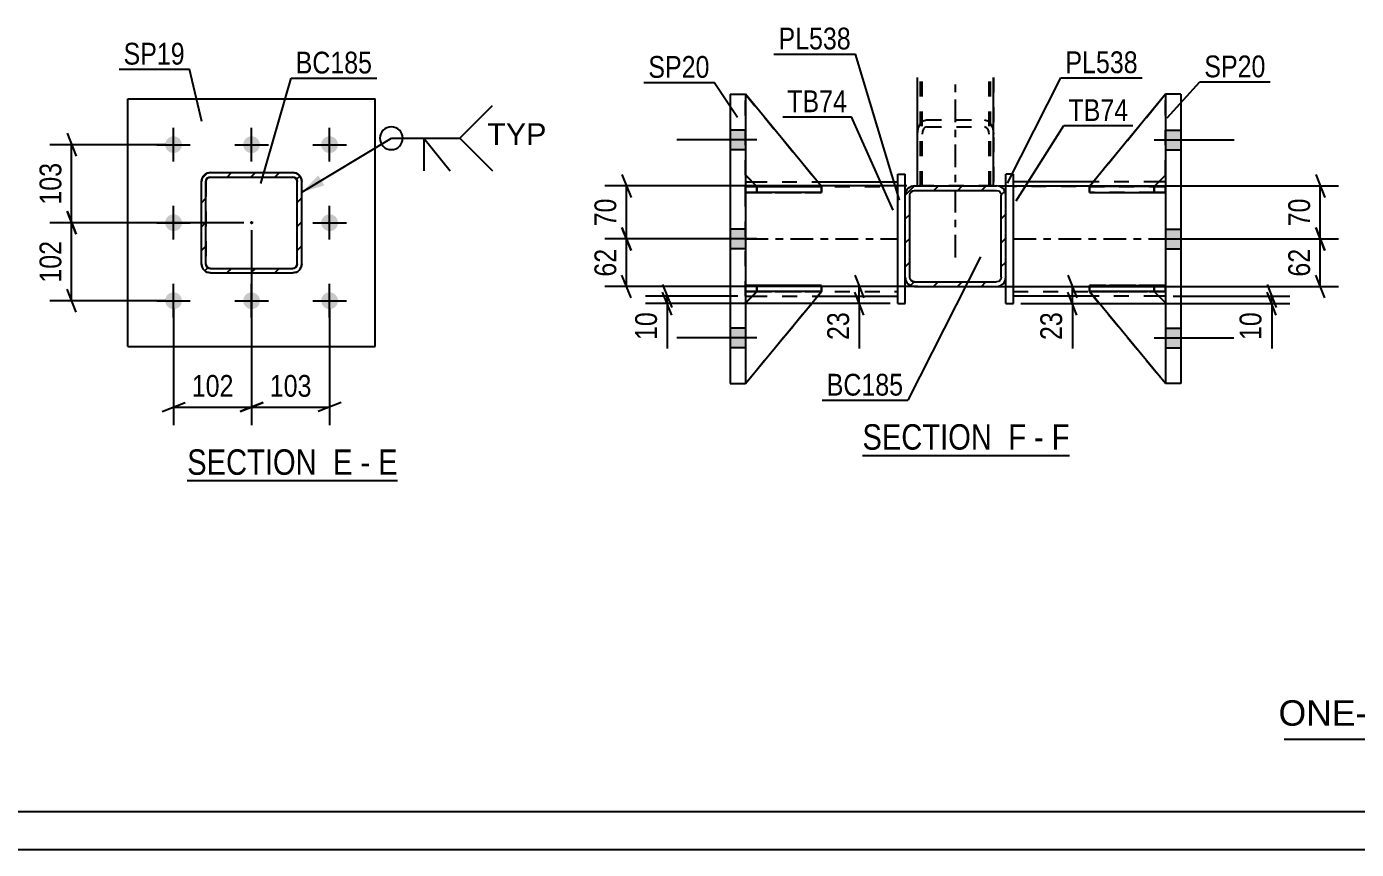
# Model space of a CAD drawing. Header units: millimetres. Extents: x -89 to 752, y -423 to 171.
# Drawn here: x 148.5 to 323.2, y -423.2 to -315.1 of the extents above; entities that cross this region are included whole.
import ezdxf

# ---------------------------------------------------------------- set-up
doc = ezdxf.new("R2010")
doc.units = ezdxf.units.MM
doc.linetypes.add('DXK_LINE_DOT2', pattern=[3.9198, 1.9599, -1.9599])
doc.linetypes.add('DXK_LINE_DOT3', pattern=[5.9187, 2.979, -0.9799, 0.9799, -0.9799])
doc.styles.add('Arial', font='ARIAL.TTF', dxfattribs={"height": 0.2})
doc.styles.add('Arial Narrow', font='ARIALN.TTF', dxfattribs={"height": 0.2})

# ---------------------------------------------------------------- blocks, each defined once
blk = doc.blocks.new('Unknown-814409316-18 - 1250')
at = {"color": 6, "linetype": 'Continuous'}
blk.add_line((258.3, -371.4), (285.51, -371.4), dxfattribs=at)
at = {"color": 0, "linetype": 'Continuous'}
for points in [[(276.41, -370.65), (276.41, -367.15), (258.3, -367.15), (258.3, -370.65)], [(279.8, -370.65), (279.8, -367.15), (277.46, -367.15), (277.46, -370.65)], [(282.12, -370.65), (282.12, -367.15), (280.85, -367.15), (280.85, -370.65)], [(285.51, -370.65), (285.51, -367.15), (283.17, -367.15), (283.17, -370.65)]]:
    blk.add_wipeout(points, dxfattribs=at)
at = {"color": 7, "linetype": 'Continuous', "style": 'Arial Narrow'}
for s, p in [('SECTION ', (258.3, -370.65)), ('F', (277.46, -370.65)), ('F', (283.17, -370.65)), ('-', (280.85, -370.65))]:
    blk.add_text(s, height=3.34, dxfattribs=at).set_placement(p)
blk = doc.blocks.new('Unknown-814409316-1133')
at = {"color": 5, "linetype": 'Continuous'}
for p, q in [((-84.27, -418.16), (746.73, -418.16)), ((-89.27, -423.16), (751.73, -423.16))]:
    blk.add_line(p, q, dxfattribs=at)
blk = doc.blocks.new('Unknown-814409316-18302')
at = {"color": 7, "linetype": 'Continuous'}
blk.add_line((313.73, -408.66), (383.73, -408.66), dxfattribs=at)
at = {"color": 7, "style": 'Arial'}
blk.add_text('ONE-TRUSS MARKED AS TR434', height=3.3428, dxfattribs=at).set_placement((312.97, -406.91))
blk = doc.blocks.new('Unknown-814409316-14 - 17739')
at = {"color": 6, "linetype": 'Continuous'}
blk.add_line((169.58, -374.7), (197.23, -374.7), dxfattribs=at)
at = {"color": 0, "linetype": 'Continuous'}
for points in [[(187.69, -373.95), (187.69, -370.45), (169.58, -370.45), (169.58, -373.95)], [(191.3, -373.95), (191.3, -370.45), (188.74, -370.45), (188.74, -373.95)], [(193.62, -373.95), (193.62, -370.45), (192.35, -370.45), (192.35, -373.95)], [(197.23, -373.95), (197.23, -370.45), (194.67, -370.45), (194.67, -373.95)]]:
    blk.add_wipeout(points, dxfattribs=at)
at = {"color": 7, "linetype": 'Continuous', "style": 'Arial Narrow'}
for s, p in [('SECTION ', (169.58, -373.95)), ('E', (188.74, -373.95)), ('E', (194.67, -373.95)), ('-', (192.35, -373.95))]:
    blk.add_text(s, height=3.34, dxfattribs=at).set_placement(p)
blk = doc.blocks.new('Part-814409316-1333 - 1250')
at = {"color": 7, "linetype": 'DXK_LINE_DOT2'}
for p, q in [((298.13, -323.97), (288.13, -336.08)), ((288.13, -336.08), (298.13, -323.97)), ((298.13, -334.58), (298.13, -323.97)), ((296.63, -336.08), (298.13, -334.58)), ((296.63, -336.08), (298.13, -334.58)), ((288.13, -336.08), (296.63, -336.08)), ((288.13, -336.08), (288.13, -336.08)), ((296.63, -336.08), (288.13, -336.08)), ((296.63, -336.08), (296.63, -336.08))]:
    blk.add_line(p, q, dxfattribs=at)
blk = doc.blocks.new('Part-814409316-1305 - 1250')
at = {"color": 2, "linetype": 'Continuous'}
for p, q in [((288.63, -335.47), (278.13, -335.47)), ((298.13, -335.47), (297.24, -335.47)), ((288.62, -350.47), (278.13, -350.47)), ((298.13, -350.47), (297.22, -350.47))]:
    blk.add_line(p, q, dxfattribs=at)
at = {"color": 7, "linetype": 'DXK_LINE_DOT2'}
for p, q in [((278.13, -350.47), (278.13, -335.47)), ((297.24, -335.47), (288.63, -335.47)), ((298.13, -335.47), (298.13, -350.47)), ((298.13, -336.07), (278.13, -336.07)), ((278.13, -349.87), (298.13, -349.87)), ((297.22, -350.47), (288.62, -350.47))]:
    blk.add_line(p, q, dxfattribs=at)
at = {"color": 7, "linetype": 'DXK_LINE_DOT3'}
blk.add_line((278.13, -342.97), (298.13, -342.97), dxfattribs=at)
blk = doc.blocks.new('Part-814409316-1258 - 1250')
at = {"color": 7, "linetype": 'DXK_LINE_DOT2'}
for p, q in [((265.53, -336.01), (265.53, -321.76)), ((265.93, -336.01), (265.93, -321.76)), ((275.13, -336.01), (275.13, -321.76)), ((275.53, -321.76), (275.53, -336.01)), ((275.53, -336.01), (265.53, -336.01))]:
    blk.add_line(p, q, dxfattribs=at)
at = {"color": 7, "linetype": 'DXK_LINE_DOT3'}
blk.add_line((270.53, -345.4), (270.53, -321.76), dxfattribs=at)
blk = doc.blocks.new('Part-814409316-1284 - 1250')
at = {"linetype": 'Continuous'}
h = blk.add_hatch(dxfattribs=at)
h.set_pattern_fill('', scale=0.7, style=0, pattern_type=0)
h.set_pattern_definition([(45, (265.1312, -336.0077), (-1.57154, 1.57154), [])])
h.paths.add_polyline_path([(275.93, -336.01), (265.13, -336.01), (264.67, -336.1), (264.28, -336.36), (264.02, -336.75), (263.93, -337.21), (263.93, -348.01), (264.02, -348.47), (264.28, -348.86), (264.67, -349.12), (265.13, -349.21), (275.93, -349.21), (276.39, -349.12), (276.78, -348.86), (277.04, -348.47), (277.13, -348.01), (277.13, -337.21), (277.04, -336.75), (276.78, -336.36), (276.39, -336.1)])
h.paths.add_polyline_path([(276.49, -336.98), (276.53, -337.21), (276.53, -348.01), (276.49, -348.24), (276.36, -348.43), (276.16, -348.56), (275.93, -348.61), (265.13, -348.61), (264.9, -348.56), (264.71, -348.43), (264.58, -348.24), (264.53, -348.01), (264.53, -337.21), (264.58, -336.98), (264.71, -336.78), (264.9, -336.65), (265.13, -336.61), (275.93, -336.61), (276.16, -336.65), (276.36, -336.78)])
at = {"color": 2, "linetype": 'Continuous'}
for p, q in [((264.02, -336.75), (263.93, -337.21)), ((263.93, -337.21), (263.93, -337.21)), ((263.93, -348.01), (263.93, -337.21)), ((264.53, -337.21), (264.58, -336.98)), ((264.53, -337.21), (264.53, -337.21)), ((264.53, -348.01), (264.53, -337.21)), ((264.58, -336.98), (264.71, -336.78)), ((265.13, -336.01), (264.67, -336.1)), ((264.71, -336.78), (264.9, -336.65)), ((264.9, -336.65), (265.13, -336.61)), ((265.13, -336.01), (265.13, -336.01)), ((265.13, -336.01), (275.93, -336.01)), ((265.13, -336.61), (265.13, -336.61)), ((265.13, -336.61), (275.93, -336.61)), ((275.93, -336.01), (275.93, -336.01)), ((276.39, -336.1), (275.93, -336.01)), ((275.93, -336.61), (275.93, -336.61)), ((275.93, -336.61), (276.16, -336.65)), ((276.16, -336.65), (276.36, -336.78)), ((276.36, -336.78), (276.49, -336.98)), ((276.49, -336.98), (276.53, -337.21)), ((276.53, -337.21), (276.53, -337.21)), ((276.53, -348.01), (276.53, -337.21)), ((277.13, -337.21), (277.04, -336.75)), ((277.13, -337.21), (277.13, -337.21)), ((277.13, -348.01), (277.13, -337.21)), ((263.93, -348.01), (263.93, -348.01)), ((263.93, -348.01), (264.02, -348.47)), ((264.53, -348.01), (264.53, -348.01)), ((264.58, -348.24), (264.53, -348.01)), ((264.71, -348.43), (264.58, -348.24)), ((264.67, -349.12), (265.13, -349.21)), ((264.9, -348.56), (264.71, -348.43)), ((265.13, -348.61), (264.9, -348.56)), ((265.13, -348.61), (265.13, -348.61)), ((265.13, -348.61), (275.93, -348.61)), ((265.13, -349.21), (265.13, -349.21)), ((265.13, -349.21), (275.93, -349.21)), ((276.16, -348.56), (275.93, -348.61)), ((275.93, -348.61), (275.93, -348.61)), ((275.93, -349.21), (276.39, -349.12)), ((275.93, -349.21), (275.93, -349.21)), ((276.36, -348.43), (276.16, -348.56)), ((276.49, -348.24), (276.36, -348.43)), ((276.53, -348.01), (276.49, -348.24)), ((276.53, -348.01), (276.53, -348.01)), ((277.04, -348.47), (277.13, -348.01)), ((277.13, -348.01), (277.13, -348.01))]:
    blk.add_line(p, q, dxfattribs=at)
at = {"color": 7, "linetype": 'DXK_LINE_DOT3'}
blk.add_line((270.53, -342.61), (270.53, -342.61), dxfattribs=at)
at = {"color": 2, "linetype": 'Continuous'}
for centre, start, end in [((265.13, -337.21), 112.5, 157.5), ((275.93, -337.21), 22.5, 67.5), ((265.13, -348.01), 202.5, 247.5), ((275.93, -348.01), 292.5, 337.5)]:
    blk.add_arc(centre, 1.2, start, end, dxfattribs=at)
blk = doc.blocks.new('Part-814409316-1259 - 1250')
at = {"color": 2, "linetype": 'Continuous'}
for p, q in [((265.53, -336.01), (265.53, -321.76)), ((275.53, -336.01), (275.53, -321.76))]:
    blk.add_line(p, q, dxfattribs=at)
at = {"color": 7, "linetype": 'DXK_LINE_DOT2'}
for p, q in [((266.13, -336.01), (266.13, -321.76)), ((274.93, -336.01), (274.93, -321.76)), ((265.62, -328.48), (265.88, -327.88)), ((265.88, -327.88), (266.27, -327.47)), ((266.27, -327.47), (266.73, -327.33)), ((266.5, -328.33), (266.31, -328.53)), ((266.73, -328.26), (266.5, -328.33)), ((266.73, -327.33), (274.33, -327.33)), ((266.73, -328.26), (274.33, -328.26)), ((274.33, -327.33), (274.79, -327.47)), ((274.56, -328.33), (274.33, -328.26)), ((274.76, -328.53), (274.56, -328.33)), ((274.79, -327.47), (275.18, -327.88)), ((275.18, -327.88), (275.44, -328.48)), ((265.53, -329.19), (265.62, -328.48)), ((266.18, -328.84), (266.13, -329.19)), ((266.31, -328.53), (266.18, -328.84)), ((274.89, -328.84), (274.76, -328.53)), ((274.93, -329.19), (274.89, -328.84)), ((275.44, -328.48), (275.53, -329.19)), ((275.53, -336.01), (265.53, -336.01))]:
    blk.add_line(p, q, dxfattribs=at)
blk = doc.blocks.new('Part-814409316-1320 - 1250')
at = {"color": 2, "linetype": 'Continuous'}
for p, q in [((278.13, -334.47), (277.13, -334.47)), ((277.13, -337.21), (277.13, -334.47)), ((278.13, -351.47), (278.13, -334.47)), ((277.13, -351.47), (277.13, -348.01)), ((277.13, -351.47), (278.13, -351.47))]:
    blk.add_line(p, q, dxfattribs=at)
at = {"color": 7, "linetype": 'DXK_LINE_DOT2'}
blk.add_line((277.13, -348.01), (277.13, -337.21), dxfattribs=at)
blk = doc.blocks.new('Part-814409316-1325 - 1250')
at = {"color": 2, "linetype": 'Continuous'}
for p, q in [((262.93, -351.47), (262.93, -334.47)), ((262.93, -334.47), (263.93, -334.47)), ((263.93, -337.21), (263.93, -334.47)), ((263.93, -351.47), (263.93, -348.01)), ((262.93, -351.47), (263.93, -351.47))]:
    blk.add_line(p, q, dxfattribs=at)
at = {"color": 7, "linetype": 'DXK_LINE_DOT2'}
blk.add_line((263.93, -348.01), (263.93, -337.21), dxfattribs=at)
blk = doc.blocks.new('Part-814409316-1330 - 1250')
at = {"color": 2, "linetype": 'Continuous'}
for p, q in [((242.93, -335.47), (243.82, -335.47)), ((252.43, -335.47), (262.93, -335.47)), ((242.93, -350.47), (243.84, -350.47)), ((252.44, -350.47), (262.93, -350.47))]:
    blk.add_line(p, q, dxfattribs=at)
at = {"color": 7, "linetype": 'DXK_LINE_DOT2'}
for p, q in [((242.93, -350.47), (242.93, -335.47)), ((243.82, -335.47), (252.43, -335.47)), ((262.93, -350.47), (262.93, -335.47)), ((242.93, -336.07), (262.93, -336.07)), ((242.93, -349.87), (262.93, -349.87)), ((243.84, -350.47), (252.44, -350.47))]:
    blk.add_line(p, q, dxfattribs=at)
at = {"color": 7, "linetype": 'DXK_LINE_DOT3'}
blk.add_line((242.93, -342.97), (262.93, -342.97), dxfattribs=at)
blk = doc.blocks.new('Part-814409316-1331 - 1250')
at = {"color": 7, "linetype": 'DXK_LINE_DOT2'}
for p, q in [((288.13, -349.88), (296.63, -349.88)), ((298.13, -361.97), (288.13, -349.88)), ((288.13, -349.88), (288.13, -349.88)), ((296.63, -349.88), (288.13, -349.88)), ((288.13, -349.88), (298.13, -361.97)), ((296.63, -349.88), (298.13, -351.38)), ((296.63, -349.88), (296.63, -349.88)), ((298.13, -351.38), (296.63, -349.88)), ((298.13, -351.38), (298.13, -361.97))]:
    blk.add_line(p, q, dxfattribs=at)
blk = doc.blocks.new('Part-814409316-1332 - 1250')
at = {"color": 2, "linetype": 'Continuous'}
for p, q in [((288.13, -349.88), (288.13, -349.88)), ((296.63, -349.88), (288.13, -349.88)), ((298.13, -361.97), (288.13, -349.88)), ((296.63, -349.88), (296.63, -349.88)), ((296.63, -349.88), (298.13, -351.38))]:
    blk.add_line(p, q, dxfattribs=at)
at = {"color": 7, "linetype": 'DXK_LINE_DOT2'}
for p, q in [((288.13, -349.88), (296.63, -349.88)), ((298.13, -361.97), (288.13, -349.88)), ((296.63, -349.88), (298.13, -351.38)), ((298.13, -351.38), (298.13, -361.97))]:
    blk.add_line(p, q, dxfattribs=at)
blk = doc.blocks.new('Part-814409316-1334 - 1250')
at = {"color": 2, "linetype": 'Continuous'}
for p, q in [((298.13, -323.97), (288.13, -336.08)), ((298.13, -323.97), (298.13, -323.97)), ((298.13, -323.97), (298.13, -323.97)), ((296.64, -336.07), (298.13, -334.58)), ((289.38, -336.08), (288.13, -336.08)), ((288.13, -336.08), (288.13, -336.08))]:
    blk.add_line(p, q, dxfattribs=at)
at = {"color": 7, "linetype": 'DXK_LINE_DOT2'}
for p, q in [((298.13, -323.97), (288.13, -336.08)), ((298.13, -334.58), (298.13, -323.97)), ((296.63, -336.08), (298.13, -334.58)), ((296.63, -336.08), (288.13, -336.08)), ((296.63, -336.08), (289.38, -336.08)), ((296.63, -336.08), (296.64, -336.07)), ((296.63, -336.08), (296.63, -336.08))]:
    blk.add_line(p, q, dxfattribs=at)
blk = doc.blocks.new('Part-814409316-1335 - 1250')
at = {"color": 7, "linetype": 'DXK_LINE_DOT2'}
for p, q in [((288.13, -349.87), (288.13, -349.07)), ((288.13, -349.07), (296.63, -349.07)), ((298.13, -349.07), (288.13, -349.07)), ((296.63, -349.87), (296.63, -349.07)), ((296.63, -349.07), (298.13, -349.07)), ((298.13, -349.87), (298.13, -349.07)), ((298.13, -349.87), (298.13, -349.07)), ((298.13, -349.07), (298.13, -349.07)), ((296.63, -349.87), (288.13, -349.87)), ((288.13, -349.87), (298.13, -349.87)), ((298.13, -349.87), (296.63, -349.87)), ((298.13, -349.87), (298.13, -349.87))]:
    blk.add_line(p, q, dxfattribs=at)
blk = doc.blocks.new('Part-814409316-1336 - 1250')
at = {"color": 7, "linetype": 'DXK_LINE_DOT2'}
for p, q in [((288.13, -336.87), (288.13, -336.07)), ((288.13, -336.07), (296.63, -336.07)), ((298.13, -336.07), (288.13, -336.07)), ((296.63, -336.87), (288.13, -336.87)), ((288.13, -336.87), (298.13, -336.87)), ((296.63, -336.87), (296.63, -336.07)), ((296.63, -336.07), (298.13, -336.07)), ((298.13, -336.87), (296.63, -336.87)), ((298.13, -336.87), (298.13, -336.07)), ((298.13, -336.87), (298.13, -336.07)), ((298.13, -336.07), (298.13, -336.07)), ((298.13, -336.87), (298.13, -336.87))]:
    blk.add_line(p, q, dxfattribs=at)
blk = doc.blocks.new('Part-814409316-1337 - 1250')
at = {"color": 2, "linetype": 'Continuous'}
for p, q in [((288.13, -349.07), (298.13, -349.07)), ((288.13, -349.07), (288.13, -349.87)), ((298.13, -349.07), (298.13, -349.07)), ((298.13, -349.87), (298.13, -349.07)), ((298.13, -349.87), (288.13, -349.87))]:
    blk.add_line(p, q, dxfattribs=at)
at = {"color": 7, "linetype": 'DXK_LINE_DOT2'}
for p, q in [((296.63, -349.07), (288.13, -349.07)), ((298.13, -349.07), (296.63, -349.07)), ((296.63, -349.07), (296.63, -349.87)), ((298.13, -349.07), (298.13, -349.07)), ((288.13, -349.87), (296.63, -349.87)), ((296.63, -349.87), (298.13, -349.87))]:
    blk.add_line(p, q, dxfattribs=at)
blk = doc.blocks.new('Part-814409316-1338 - 1250')
at = {"color": 2, "linetype": 'Continuous'}
for p, q in [((288.14, -336.07), (288.13, -336.07)), ((288.13, -336.07), (288.13, -336.87)), ((288.13, -336.87), (298.13, -336.87)), ((298.13, -336.07), (289.38, -336.07)), ((298.13, -336.07), (298.13, -336.07)), ((298.13, -336.07), (298.13, -336.87))]:
    blk.add_line(p, q, dxfattribs=at)
at = {"color": 7, "linetype": 'DXK_LINE_DOT2'}
for p, q in [((288.13, -336.87), (296.63, -336.87)), ((289.38, -336.07), (288.14, -336.07)), ((296.63, -336.07), (288.14, -336.07)), ((296.63, -336.07), (298.13, -336.07)), ((296.63, -336.07), (296.63, -336.87)), ((296.63, -336.87), (298.13, -336.87)), ((298.13, -336.07), (298.13, -336.07))]:
    blk.add_line(p, q, dxfattribs=at)
blk = doc.blocks.new('Part-814409316-1339 - 1250')
at = {"color": 7, "linetype": 'DXK_LINE_DOT2'}
for p, q in [((244.43, -349.88), (242.93, -351.38)), ((242.93, -361.97), (252.93, -349.88)), ((242.93, -351.38), (244.43, -349.88)), ((252.93, -349.88), (242.93, -361.97)), ((252.93, -349.88), (244.43, -349.88)), ((244.43, -349.88), (244.43, -349.88)), ((244.43, -349.88), (252.93, -349.88)), ((252.93, -349.88), (252.93, -349.88)), ((242.93, -351.38), (242.93, -361.97))]:
    blk.add_line(p, q, dxfattribs=at)
blk = doc.blocks.new('Part-814409316-1340 - 1250')
at = {"color": 2, "linetype": 'Continuous'}
for p, q in [((244.43, -349.88), (242.93, -351.38)), ((242.93, -361.97), (252.93, -349.88)), ((252.93, -349.88), (244.43, -349.88)), ((244.43, -349.88), (244.43, -349.88)), ((252.93, -349.88), (252.93, -349.88))]:
    blk.add_line(p, q, dxfattribs=at)
at = {"color": 7, "linetype": 'DXK_LINE_DOT2'}
for p, q in [((242.93, -351.38), (244.43, -349.88)), ((242.93, -361.97), (252.93, -349.88)), ((244.43, -349.88), (252.93, -349.88)), ((242.93, -351.38), (242.93, -361.97))]:
    blk.add_line(p, q, dxfattribs=at)
blk = doc.blocks.new('Part-814409316-1341 - 1250')
at = {"color": 7, "linetype": 'DXK_LINE_DOT2'}
for p, q in [((242.93, -334.58), (242.93, -323.97)), ((242.93, -323.97), (252.93, -336.08)), ((242.93, -323.97), (252.93, -336.08)), ((244.43, -336.08), (242.93, -334.58)), ((244.43, -336.08), (242.93, -334.58)), ((252.93, -336.08), (244.43, -336.08)), ((244.43, -336.08), (244.43, -336.08)), ((244.43, -336.08), (252.93, -336.08)), ((252.93, -336.08), (252.93, -336.08))]:
    blk.add_line(p, q, dxfattribs=at)
blk = doc.blocks.new('Part-814409316-1342 - 1250')
at = {"color": 2, "linetype": 'Continuous'}
for p, q in [((242.93, -323.97), (242.93, -323.97)), ((242.93, -323.97), (242.93, -323.97)), ((252.93, -336.08), (242.93, -323.97)), ((244.42, -336.07), (242.93, -334.58)), ((251.68, -336.08), (252.93, -336.08)), ((252.93, -336.08), (252.93, -336.08))]:
    blk.add_line(p, q, dxfattribs=at)
at = {"color": 7, "linetype": 'DXK_LINE_DOT2'}
for p, q in [((242.93, -334.58), (242.93, -323.97)), ((242.93, -323.97), (252.93, -336.08)), ((244.43, -336.08), (242.93, -334.58)), ((244.43, -336.08), (244.42, -336.07)), ((252.93, -336.08), (244.43, -336.08)), ((244.43, -336.08), (244.43, -336.08)), ((244.43, -336.08), (251.68, -336.08))]:
    blk.add_line(p, q, dxfattribs=at)
blk = doc.blocks.new('Part-814409316-1343 - 1250')
at = {"color": 7, "linetype": 'DXK_LINE_DOT2'}
for p, q in [((242.93, -349.07), (244.43, -349.07)), ((252.93, -349.07), (242.93, -349.07)), ((242.93, -349.07), (242.93, -349.07)), ((242.93, -349.07), (242.93, -349.87)), ((242.93, -349.07), (242.93, -349.87)), ((244.43, -349.07), (252.93, -349.07)), ((244.43, -349.07), (244.43, -349.87)), ((252.93, -349.07), (252.93, -349.87)), ((244.43, -349.87), (242.93, -349.87)), ((242.93, -349.87), (252.93, -349.87)), ((242.93, -349.87), (242.93, -349.87)), ((252.93, -349.87), (244.43, -349.87))]:
    blk.add_line(p, q, dxfattribs=at)
blk = doc.blocks.new('Part-814409316-1344 - 1250')
at = {"color": 7, "linetype": 'DXK_LINE_DOT2'}
for p, q in [((242.93, -336.07), (244.43, -336.07)), ((252.93, -336.07), (242.93, -336.07)), ((242.93, -336.07), (242.93, -336.07)), ((242.93, -336.07), (242.93, -336.87)), ((242.93, -336.07), (242.93, -336.87)), ((244.43, -336.87), (242.93, -336.87)), ((242.93, -336.87), (252.93, -336.87)), ((242.93, -336.87), (242.93, -336.87)), ((244.43, -336.07), (252.93, -336.07)), ((244.43, -336.07), (244.43, -336.87)), ((252.93, -336.87), (244.43, -336.87)), ((252.93, -336.07), (252.93, -336.87))]:
    blk.add_line(p, q, dxfattribs=at)
blk = doc.blocks.new('Part-814409316-1345 - 1250')
at = {"color": 2, "linetype": 'Continuous'}
for p, q in [((242.93, -349.87), (242.93, -349.07)), ((252.93, -349.07), (242.93, -349.07)), ((252.93, -349.87), (252.93, -349.07)), ((252.93, -349.87), (242.93, -349.87)), ((242.93, -349.87), (242.93, -349.87))]:
    blk.add_line(p, q, dxfattribs=at)
at = {"color": 7, "linetype": 'DXK_LINE_DOT2'}
for p, q in [((244.43, -349.07), (242.93, -349.07)), ((244.43, -349.87), (244.43, -349.07)), ((252.93, -349.07), (244.43, -349.07)), ((242.93, -349.87), (244.43, -349.87)), ((244.43, -349.87), (252.93, -349.87))]:
    blk.add_line(p, q, dxfattribs=at)
blk = doc.blocks.new('Part-814409316-1346 - 1250')
at = {"color": 2, "linetype": 'Continuous'}
for p, q in [((242.93, -336.87), (242.93, -336.07)), ((242.93, -336.07), (251.68, -336.07)), ((252.93, -336.87), (242.93, -336.87)), ((242.93, -336.87), (242.93, -336.87)), ((252.93, -336.07), (252.92, -336.07)), ((252.93, -336.87), (252.93, -336.07))]:
    blk.add_line(p, q, dxfattribs=at)
at = {"color": 7, "linetype": 'DXK_LINE_DOT2'}
for p, q in [((244.43, -336.07), (242.93, -336.07)), ((242.93, -336.87), (244.43, -336.87)), ((244.43, -336.87), (244.43, -336.07)), ((244.43, -336.07), (252.92, -336.07)), ((244.43, -336.87), (252.93, -336.87))]:
    blk.add_line(p, q, dxfattribs=at)
blk = doc.blocks.new('Part-814409316-1361 - 1250')
at = {"color": 2, "linetype": 'Continuous'}
for p, q in [((300.13, -323.97), (298.13, -323.97)), ((298.13, -323.97), (298.13, -361.97)), ((300.13, -323.97), (300.13, -361.97)), ((300.13, -361.97), (298.13, -361.97))]:
    blk.add_line(p, q, dxfattribs=at)
blk = doc.blocks.new('Part-814409316-1366 - 1250')
at = {"color": 2, "linetype": 'Continuous'}
for p, q in [((240.93, -323.97), (242.93, -323.97)), ((240.93, -323.97), (240.93, -361.97)), ((242.93, -323.97), (242.93, -361.97)), ((240.93, -361.97), (242.93, -361.97))]:
    blk.add_line(p, q, dxfattribs=at)
blk = doc.blocks.new('Bolt-814409316-1441 - 1250')
at = {"linetype": 'Continuous'}
for points in [[(300.13, -331.27), (300.13, -328.67), (298.13, -328.67), (298.13, -331.27)], [(300.13, -331.27), (300.13, -328.67), (298.13, -328.67), (298.13, -331.27)], [(300.13, -331.27), (300.13, -328.67), (298.13, -328.67), (298.13, -331.27)], [(300.13, -344.27), (300.13, -341.67), (298.13, -341.67), (298.13, -344.27)], [(300.13, -344.27), (300.13, -341.67), (298.13, -341.67), (298.13, -344.27)], [(300.13, -357.27), (300.13, -354.67), (298.13, -354.67), (298.13, -357.27)], [(300.13, -357.27), (300.13, -354.67), (298.13, -354.67), (298.13, -357.27)], [(300.13, -357.27), (300.13, -354.67), (298.13, -354.67), (298.13, -357.27)]]:
    blk.add_hatch(color=1, dxfattribs=at).paths.add_polyline_path(points)
at = {"color": 1, "linetype": 'Continuous'}
for p, q in [((296.63, -329.97), (307.13, -329.97)), ((296.63, -329.97), (307.13, -329.97)), ((296.63, -329.97), (307.13, -329.97)), ((298.13, -328.67), (300.13, -328.67)), ((298.13, -328.67), (300.13, -328.67)), ((298.13, -328.67), (300.13, -328.67)), ((298.13, -331.27), (300.13, -331.27)), ((298.13, -331.27), (300.13, -331.27)), ((298.13, -331.27), (300.13, -331.27)), ((298.13, -341.67), (300.13, -341.67)), ((298.13, -341.67), (300.13, -341.67)), ((296.63, -342.97), (307.13, -342.97)), ((296.63, -342.97), (307.13, -342.97)), ((298.13, -344.27), (300.13, -344.27)), ((298.13, -344.27), (300.13, -344.27)), ((298.13, -354.67), (300.13, -354.67)), ((298.13, -354.67), (300.13, -354.67)), ((298.13, -354.67), (300.13, -354.67)), ((296.63, -355.97), (307.13, -355.97)), ((296.63, -355.97), (307.13, -355.97)), ((296.63, -355.97), (307.13, -355.97)), ((298.13, -357.27), (300.13, -357.27)), ((298.13, -357.27), (300.13, -357.27)), ((298.13, -357.27), (300.13, -357.27))]:
    blk.add_line(p, q, dxfattribs=at)
blk = doc.blocks.new('Bolt-814409316-1442 - 1250')
at = {"linetype": 'Continuous'}
for points in [[(242.93, -331.27), (242.93, -328.67), (240.93, -328.67), (240.93, -331.27)], [(242.93, -331.27), (242.93, -328.67), (240.93, -328.67), (240.93, -331.27)], [(242.93, -331.27), (242.93, -328.67), (240.93, -328.67), (240.93, -331.27)], [(242.93, -344.27), (242.93, -341.67), (240.93, -341.67), (240.93, -344.27)], [(242.93, -344.27), (242.93, -341.67), (240.93, -341.67), (240.93, -344.27)], [(242.93, -357.27), (242.93, -354.67), (240.93, -354.67), (240.93, -357.27)], [(242.93, -357.27), (242.93, -354.67), (240.93, -354.67), (240.93, -357.27)], [(242.93, -357.27), (242.93, -354.67), (240.93, -354.67), (240.93, -357.27)]]:
    blk.add_hatch(color=1, dxfattribs=at).paths.add_polyline_path(points)
at = {"color": 1, "linetype": 'Continuous'}
for p, q in [((244.43, -329.97), (233.93, -329.97)), ((244.43, -329.97), (233.93, -329.97)), ((244.43, -329.97), (233.93, -329.97)), ((242.93, -328.67), (240.93, -328.67)), ((242.93, -328.67), (240.93, -328.67)), ((242.93, -328.67), (240.93, -328.67)), ((242.93, -331.27), (240.93, -331.27)), ((242.93, -331.27), (240.93, -331.27)), ((242.93, -331.27), (240.93, -331.27)), ((242.93, -341.67), (240.93, -341.67)), ((242.93, -341.67), (240.93, -341.67)), ((244.43, -342.97), (233.93, -342.97)), ((244.43, -342.97), (233.93, -342.97)), ((242.93, -344.27), (240.93, -344.27)), ((242.93, -344.27), (240.93, -344.27)), ((242.93, -354.67), (240.93, -354.67)), ((242.93, -354.67), (240.93, -354.67)), ((242.93, -354.67), (240.93, -354.67)), ((244.43, -355.97), (233.93, -355.97)), ((244.43, -355.97), (233.93, -355.97)), ((244.43, -355.97), (233.93, -355.97)), ((242.93, -357.27), (240.93, -357.27)), ((242.93, -357.27), (240.93, -357.27)), ((242.93, -357.27), (240.93, -357.27))]:
    blk.add_line(p, q, dxfattribs=at)
blk = doc.blocks.new('Part-814409316-17753 - 17739')
at = {"linetype": 'Continuous'}
h = blk.add_hatch(dxfattribs=at)
h.set_pattern_fill('', scale=0.7, style=0, pattern_type=0)
h.set_pattern_definition([(45, (172.1843, -334.33), (-1.57154, 1.57154), [])])
h.paths.add_polyline_path([(172.64, -334.24), (172.18, -334.33), (171.8, -334.59), (171.53, -334.98), (171.44, -335.44), (171.44, -346.24), (171.53, -346.7), (171.8, -347.09), (172.18, -347.35), (172.64, -347.44), (183.44, -347.44), (183.9, -347.35), (184.29, -347.09), (184.55, -346.7), (184.64, -346.24), (184.64, -335.44), (184.55, -334.98), (184.29, -334.59), (183.9, -334.33), (183.44, -334.24)])
h.paths.add_polyline_path([(183.44, -334.84), (183.67, -334.88), (183.87, -335.01), (184, -335.21), (184.04, -335.44), (184.04, -346.24), (184, -346.47), (183.87, -346.66), (183.67, -346.79), (183.44, -346.84), (172.64, -346.84), (172.41, -346.79), (172.22, -346.66), (172.09, -346.47), (172.04, -346.24), (172.04, -335.44), (172.09, -335.21), (172.22, -335.01), (172.41, -334.88), (172.64, -334.84)])
blk.add_hatch(color=30, dxfattribs=at).paths.add_polyline_path([(178.04, -340.94, -1), (178.04, -340.74, -1)])
at = {"color": 7, "linetype": 'DXK_LINE_DOT2'}
for p, q in [((171.44, -335.44), (171.53, -334.98)), ((171.44, -346.24), (171.44, -335.44)), ((172.09, -335.21), (172.04, -335.44)), ((172.04, -335.44), (172.04, -346.24)), ((172.22, -335.01), (172.09, -335.21)), ((172.18, -334.33), (172.64, -334.24)), ((172.41, -334.88), (172.22, -335.01)), ((172.64, -334.84), (172.41, -334.88)), ((172.64, -334.24), (183.44, -334.24)), ((172.64, -334.84), (183.44, -334.84)), ((183.44, -334.24), (183.9, -334.33)), ((183.67, -334.88), (183.44, -334.84)), ((183.87, -335.01), (183.67, -334.88)), ((184, -335.21), (183.87, -335.01)), ((184.04, -335.44), (184, -335.21)), ((184.04, -346.24), (184.04, -335.44)), ((184.55, -334.98), (184.64, -335.44)), ((184.64, -346.24), (184.64, -335.44)), ((171.53, -346.7), (171.44, -346.24)), ((172.04, -346.24), (172.09, -346.47)), ((172.09, -346.47), (172.22, -346.66)), ((172.64, -347.44), (172.18, -347.35)), ((172.22, -346.66), (172.41, -346.79)), ((172.41, -346.79), (172.64, -346.84)), ((172.64, -346.84), (183.44, -346.84)), ((172.64, -347.44), (183.44, -347.44)), ((183.44, -346.84), (183.67, -346.79)), ((183.9, -347.35), (183.44, -347.44)), ((183.67, -346.79), (183.87, -346.66)), ((183.87, -346.66), (184, -346.47)), ((184, -346.47), (184.04, -346.24)), ((184.64, -346.24), (184.55, -346.7))]:
    blk.add_line(p, q, dxfattribs=at)
at = {"color": 2, "linetype": 'Continuous'}
for p, q in [((171.53, -334.98), (171.44, -335.44)), ((171.44, -346.24), (171.44, -335.44)), ((172.04, -335.44), (172.09, -335.21)), ((172.04, -346.24), (172.04, -335.44)), ((172.09, -335.21), (172.22, -335.01)), ((172.64, -334.24), (172.18, -334.33)), ((172.22, -335.01), (172.41, -334.88)), ((172.41, -334.88), (172.64, -334.84)), ((172.64, -334.24), (183.44, -334.24)), ((172.64, -334.84), (183.44, -334.84)), ((183.9, -334.33), (183.44, -334.24)), ((183.44, -334.84), (183.67, -334.88)), ((183.67, -334.88), (183.87, -335.01)), ((183.87, -335.01), (184, -335.21)), ((184, -335.21), (184.04, -335.44)), ((184.04, -346.24), (184.04, -335.44)), ((184.64, -335.44), (184.55, -334.98)), ((184.64, -346.24), (184.64, -335.44)), ((171.44, -346.24), (171.53, -346.7)), ((172.09, -346.47), (172.04, -346.24)), ((172.22, -346.66), (172.09, -346.47)), ((172.18, -347.35), (172.64, -347.44)), ((172.41, -346.79), (172.22, -346.66)), ((172.64, -346.84), (172.41, -346.79)), ((172.64, -346.84), (183.44, -346.84)), ((172.64, -347.44), (183.44, -347.44)), ((183.67, -346.79), (183.44, -346.84)), ((183.44, -347.44), (183.9, -347.35)), ((183.87, -346.66), (183.67, -346.79)), ((184, -346.47), (183.87, -346.66)), ((184.04, -346.24), (184, -346.47)), ((184.55, -346.7), (184.64, -346.24))]:
    blk.add_line(p, q, dxfattribs=at)
at = {"color": 7, "linetype": 'DXK_LINE_DOT3'}
blk.add_line((178.04, -340.84), (178.04, -340.84), dxfattribs=at)
at = {"color": 30, "linetype": 'DXK_LINE_DOT3'}
blk.add_line((178.04, -340.84), (178.04, -340.84), dxfattribs=at)
at = {"color": 30, "linetype": 'Continuous'}
blk.add_circle((178.04, -340.84), 0.1, dxfattribs=at)
at = {"color": 7, "linetype": 'DXK_LINE_DOT2'}
for centre, start, end in [((172.64, -335.44), 112.5, 157.5), ((183.44, -335.44), 22.5, 67.5), ((172.64, -346.24), 202.5, 247.5), ((183.44, -346.24), 292.5, 337.5)]:
    blk.add_arc(centre, 1.2, start, end, dxfattribs=at)
at = {"color": 2, "linetype": 'Continuous'}
for centre, start, end in [((172.64, -335.44), 112.5, 157.5), ((183.44, -335.44), 22.5, 67.5), ((172.64, -346.24), 202.5, 247.5), ((183.44, -346.24), 292.5, 337.5)]:
    blk.add_arc(centre, 1.2, start, end, dxfattribs=at)
blk = doc.blocks.new('Bolt-814409316-17860 - 17739')
at = {"linetype": 'Continuous'}
for points in [[(167.79, -329.49, -1), (167.79, -331.69, -1)], [(178.04, -329.49, -1), (178.04, -331.69, -1)], [(188.29, -329.49, -1), (188.29, -331.69, -1)], [(167.79, -339.74, -1), (167.79, -341.94, -1)], [(188.29, -339.74, -1), (188.29, -341.94, -1)], [(167.79, -349.99, -1), (167.79, -352.19, -1)], [(178.04, -349.99, -1), (178.04, -352.19, -1)], [(188.29, -349.99, -1), (188.29, -352.19, -1)]]:
    blk.add_hatch(color=1, dxfattribs=at).paths.add_polyline_path(points)
at = {"color": 1, "linetype": 'Continuous'}
for p, q in [((167.79, -332.79), (167.79, -328.39)), ((178.04, -332.79), (178.04, -328.39)), ((188.29, -332.79), (188.29, -328.39)), ((165.59, -330.59), (169.99, -330.59)), ((175.84, -330.59), (180.24, -330.59)), ((186.09, -330.59), (190.49, -330.59)), ((167.79, -343.04), (167.79, -338.64)), ((188.29, -343.04), (188.29, -338.64)), ((165.59, -340.84), (169.99, -340.84)), ((186.09, -340.84), (190.49, -340.84)), ((167.79, -353.29), (167.79, -348.89)), ((178.04, -353.29), (178.04, -348.89)), ((188.29, -353.29), (188.29, -348.89)), ((165.59, -351.09), (169.99, -351.09)), ((175.84, -351.09), (180.24, -351.09)), ((186.09, -351.09), (190.49, -351.09))]:
    blk.add_line(p, q, dxfattribs=at)
blk = doc.blocks.new('Part-814409316-17756 - 17739')
at = {"color": 2, "linetype": 'Continuous'}
for p, q in [((161.79, -357.09), (161.79, -324.59)), ((161.79, -324.59), (194.29, -324.59)), ((194.29, -357.09), (194.29, -324.59)), ((161.79, -357.09), (194.29, -357.09))]:
    blk.add_line(p, q, dxfattribs=at)
blk = doc.blocks.new('StraightDimension-814409316-1517 - 1250')
at = {"color": 7, "linetype": 'Continuous'}
for p, q in [((275.67, -349.21), (288.28, -349.21)), ((285.28, -347.71), (286.48, -350.71)), ((285.88, -351.47), (285.88, -349.21)), ((286.48, -352.97), (285.28, -349.97)), ((279.13, -351.47), (288.28, -351.47))]:
    blk.add_line(p, q, dxfattribs=at)
at = {"color": 0}
blk.add_wipeout([(285.13, -351.99), (280.93, -351.99), (280.93, -356.85), (285.13, -356.85)], dxfattribs=at)
at = {"color": 7, "linetype": 'Continuous'}
blk.add_line((285.88, -351.47), (285.88, -357.37), dxfattribs=at)
blk.add_line((285.88, -351.47), (285.88, -357.37), dxfattribs=at)
at = {"color": 3, "style": 'Arial Narrow'}
blk.add_text('23', height=2.863, rotation=90.0002, dxfattribs=at).set_placement((284.53, -356.25))
blk = doc.blocks.new('StraightDimension-814409316-1528 - 1250')
at = {"color": 7, "linetype": 'Continuous'}
for p, q in [((317.86, -334.51), (319.06, -337.51)), ((276.22, -336.01), (320.86, -336.01)), ((318.46, -342.97), (318.46, -336.01)), ((319.06, -344.47), (317.86, -341.47)), ((305.91, -342.97), (320.86, -342.97))]:
    blk.add_line(p, q, dxfattribs=at)
at = {"color": 0}
blk.add_wipeout([(317.71, -337.06), (313.51, -337.06), (313.51, -341.92), (317.71, -341.92)], dxfattribs=at)
at = {"color": 3, "style": 'Arial Narrow'}
blk.add_text('70', height=2.863, rotation=90.0002, dxfattribs=at).set_placement((317.11, -341.32))
blk = doc.blocks.new('StraightDimension-814409316-1494 - 1250')
at = {"color": 7, "linetype": 'Continuous'}
for p, q in [((226.7, -341.47), (227.9, -344.47)), ((234.68, -342.97), (224.45, -342.97)), ((227.3, -349.21), (227.3, -342.97)), ((264.13, -349.21), (224.45, -349.21)), ((227.9, -350.71), (226.7, -347.71))]:
    blk.add_line(p, q, dxfattribs=at)
at = {"color": 0}
blk.add_wipeout([(226.55, -343.66), (222.35, -343.66), (222.35, -348.52), (226.55, -348.52)], dxfattribs=at)
at = {"color": 3, "style": 'Arial Narrow'}
blk.add_text('62', height=2.863, rotation=90.0002, dxfattribs=at).set_placement((225.95, -347.92))
blk = doc.blocks.new('StraightDimension-814409316-1479 - 1250')
at = {"color": 7, "linetype": 'Continuous'}
for p, q in [((265.58, -349.21), (255.04, -349.21)), ((257.29, -347.71), (258.49, -350.71)), ((257.89, -351.47), (257.89, -349.21)), ((258.49, -352.97), (257.29, -349.97)), ((261.93, -351.47), (255.04, -351.47))]:
    blk.add_line(p, q, dxfattribs=at)
at = {"color": 0}
blk.add_wipeout([(257.14, -351.99), (252.94, -351.99), (252.94, -356.85), (257.14, -356.85)], dxfattribs=at)
at = {"color": 7, "linetype": 'Continuous'}
blk.add_line((257.89, -351.47), (257.89, -357.37), dxfattribs=at)
blk.add_line((257.89, -351.47), (257.89, -357.37), dxfattribs=at)
at = {"color": 3, "style": 'Arial Narrow'}
blk.add_text('23', height=2.863, rotation=90.0002, dxfattribs=at).set_placement((256.54, -356.25))
blk = doc.blocks.new('StraightDimension-814409316-1504 - 1250')
at = {"color": 7, "linetype": 'Continuous'}
for p, q in [((226.7, -334.51), (227.9, -337.51)), ((264.13, -336.01), (224.45, -336.01)), ((227.3, -342.97), (227.3, -336.01)), ((227.9, -344.47), (226.7, -341.47)), ((234.68, -342.97), (224.45, -342.97))]:
    blk.add_line(p, q, dxfattribs=at)
at = {"color": 0}
blk.add_wipeout([(226.55, -337.06), (222.35, -337.06), (222.35, -341.92), (226.55, -341.92)], dxfattribs=at)
at = {"color": 3, "style": 'Arial Narrow'}
blk.add_text('70', height=2.863, rotation=90.0002, dxfattribs=at).set_placement((225.95, -341.32))
blk = doc.blocks.new('StraightDimension-814409316-1539 - 1250')
at = {"color": 7, "linetype": 'Continuous'}
for p, q in [((317.86, -341.47), (319.06, -344.47)), ((305.91, -342.97), (320.86, -342.97)), ((318.46, -349.21), (318.46, -342.97)), ((275.55, -349.21), (320.86, -349.21)), ((319.06, -350.71), (317.86, -347.71))]:
    blk.add_line(p, q, dxfattribs=at)
at = {"color": 0}
blk.add_wipeout([(317.71, -343.66), (313.51, -343.66), (313.51, -348.52), (317.71, -348.52)], dxfattribs=at)
at = {"color": 3, "style": 'Arial Narrow'}
blk.add_text('62', height=2.863, rotation=90.0002, dxfattribs=at).set_placement((317.11, -347.92))
blk = doc.blocks.new('StraightDimension-814409316-1550 - 1250')
at = {"color": 7, "linetype": 'Continuous'}
for p, q in [((311.47, -348.97), (312.67, -351.97)), ((299.13, -350.47), (314.47, -350.47)), ((312.67, -352.97), (311.47, -349.97)), ((312.07, -351.47), (312.07, -350.47)), ((279.13, -351.47), (314.47, -351.47))]:
    blk.add_line(p, q, dxfattribs=at)
at = {"color": 0}
blk.add_wipeout([(311.32, -351.99), (307.12, -351.99), (307.12, -356.85), (311.32, -356.85)], dxfattribs=at)
at = {"color": 7, "linetype": 'Continuous'}
blk.add_line((312.07, -351.47), (312.07, -357.37), dxfattribs=at)
blk.add_line((312.07, -351.47), (312.07, -357.37), dxfattribs=at)
at = {"color": 3, "style": 'Arial Narrow'}
blk.add_text('10', height=2.863, rotation=90.0002, dxfattribs=at).set_placement((310.72, -356.25))
blk = doc.blocks.new('StraightDimension-814409316-1561 - 1250')
at = {"color": 7, "linetype": 'Continuous'}
for p, q in [((232.05, -348.97), (233.25, -351.97)), ((241.93, -350.47), (229.8, -350.47)), ((233.25, -352.97), (232.05, -349.97)), ((232.65, -351.47), (232.65, -350.47)), ((261.93, -351.47), (229.8, -351.47))]:
    blk.add_line(p, q, dxfattribs=at)
at = {"color": 0}
blk.add_wipeout([(231.9, -351.99), (227.7, -351.99), (227.7, -356.85), (231.9, -356.85)], dxfattribs=at)
at = {"color": 7, "linetype": 'Continuous'}
blk.add_line((232.65, -351.47), (232.65, -357.37), dxfattribs=at)
blk.add_line((232.65, -351.47), (232.65, -357.37), dxfattribs=at)
at = {"color": 3, "style": 'Arial Narrow'}
blk.add_text('10', height=2.863, rotation=90.0002, dxfattribs=at).set_placement((231.3, -356.25))
blk = doc.blocks.new('StraightDimension-814409316-17941 - 17739')
at = {"color": 7, "linetype": 'Continuous'}
for p, q in [((178.04, -341.84), (178.04, -367.45)), ((167.79, -352.09), (167.79, -367.45)), ((166.29, -365.65), (169.29, -364.45)), ((167.79, -365.05), (178.04, -365.05)), ((179.54, -364.45), (176.54, -365.65))]:
    blk.add_line(p, q, dxfattribs=at)
at = {"color": 0}
blk.add_wipeout([(176.26, -364.3), (176.26, -360.1), (169.58, -360.1), (169.58, -364.3)], dxfattribs=at)
at = {"color": 3, "style": 'Arial Narrow'}
blk.add_text('102', height=2.863, dxfattribs=at).set_placement((170.18, -363.7))
blk = doc.blocks.new('StraightDimension-814409316-17940 - 17739')
at = {"color": 7, "linetype": 'Continuous'}
for p, q in [((178.04, -341.84), (178.04, -367.45)), ((188.29, -352.09), (188.29, -367.45)), ((176.54, -365.65), (179.54, -364.45)), ((178.04, -365.05), (188.29, -365.05)), ((189.79, -364.45), (186.79, -365.65))]:
    blk.add_line(p, q, dxfattribs=at)
at = {"color": 0}
blk.add_wipeout([(186.51, -364.3), (186.51, -360.1), (179.83, -360.1), (179.83, -364.3)], dxfattribs=at)
at = {"color": 3, "style": 'Arial Narrow'}
blk.add_text('103', height=2.863, dxfattribs=at).set_placement((180.43, -363.7))
blk = doc.blocks.new('StraightDimension-814409316-17969 - 17739')
at = {"color": 7, "linetype": 'Continuous'}
for p, q in [((153.79, -329.09), (154.99, -332.09)), ((166.79, -330.59), (151.54, -330.59)), ((154.39, -340.84), (154.39, -330.59)), ((154.99, -342.34), (153.79, -339.34)), ((177.04, -340.84), (151.54, -340.84))]:
    blk.add_line(p, q, dxfattribs=at)
at = {"color": 0}
blk.add_wipeout([(153.64, -332.37), (149.44, -332.37), (149.44, -339.06), (153.64, -339.06)], dxfattribs=at)
at = {"color": 3, "style": 'Arial Narrow'}
blk.add_text('103', height=2.863, rotation=90.0002, dxfattribs=at).set_placement((153.04, -338.46))
blk = doc.blocks.new('StraightDimension-814409316-17970 - 17739')
at = {"color": 7, "linetype": 'Continuous'}
for p, q in [((153.79, -339.34), (154.99, -342.34)), ((177.04, -340.84), (151.54, -340.84)), ((154.39, -351.09), (154.39, -340.84)), ((166.79, -351.09), (151.54, -351.09)), ((154.99, -352.59), (153.79, -349.59))]:
    blk.add_line(p, q, dxfattribs=at)
at = {"color": 0}
blk.add_wipeout([(153.64, -342.62), (149.44, -342.62), (149.44, -349.31), (153.64, -349.31)], dxfattribs=at)
at = {"color": 3, "style": 'Arial Narrow'}
blk.add_text('102', height=2.863, rotation=90.0002, dxfattribs=at).set_placement((153.04, -348.71))
blk = doc.blocks.new('Mark-814409316-1301 - 1250')
at = {"color": 0}
blk.add_wipeout([(293.22, -327.49), (293.22, -324.49), (285.37, -324.49), (285.37, -327.49)], dxfattribs=at)
blk.add_wipeout([(293.22, -327.49), (293.22, -324.49), (285.37, -324.49), (285.37, -327.49)], dxfattribs=at)
at = {"color": 30, "linetype": 'Continuous'}
for p, q in [((278.51, -337.96), (284.77, -328.09)), ((284.77, -328.09), (293.82, -328.09))]:
    blk.add_line(p, q, dxfattribs=at)
at = {"color": 3, "style": 'Arial Narrow'}
blk.add_text('TB74', height=2.863, dxfattribs=at).set_placement((285.37, -327.49))
blk = doc.blocks.new('Mark-814409316-1316 - 1250')
at = {"color": 0}
blk.add_wipeout([(294.47, -321.2), (294.47, -318.2), (284.97, -318.2), (284.97, -321.2)], dxfattribs=at)
blk.add_wipeout([(294.47, -321.2), (294.47, -318.2), (284.97, -318.2), (284.97, -321.2)], dxfattribs=at)
at = {"color": 30, "linetype": 'Continuous'}
for p, q in [((277.37, -335.63), (284.37, -321.8)), ((284.37, -321.8), (295.07, -321.8))]:
    blk.add_line(p, q, dxfattribs=at)
at = {"color": 3, "style": 'Arial Narrow'}
blk.add_text('PL538', height=2.863, dxfattribs=at).set_placement((284.97, -321.2))
blk = doc.blocks.new('Mark-814409316-1279 - 1250')
at = {"color": 0}
blk.add_wipeout([(263.66, -363.55), (263.66, -360.55), (253.61, -360.55), (253.61, -363.55)], dxfattribs=at)
blk.add_wipeout([(263.66, -363.55), (263.66, -360.55), (253.61, -360.55), (253.61, -363.55)], dxfattribs=at)
at = {"color": 30, "linetype": 'Continuous'}
for p in [(273.83, -345.33), (253.01, -364.15)]:
    blk.add_line(p, (264.26, -364.15), dxfattribs=at)
at = {"color": 3, "style": 'Arial Narrow'}
blk.add_text('BC185', height=2.863, dxfattribs=at).set_placement((253.61, -363.55))
blk = doc.blocks.new('Mark-814409316-1321 - 1250')
at = {"color": 0}
blk.add_wipeout([(256.78, -318.08), (256.78, -315.08), (247.27, -315.08), (247.27, -318.08)], dxfattribs=at)
blk.add_wipeout([(256.78, -318.08), (256.78, -315.08), (247.27, -315.08), (247.27, -318.08)], dxfattribs=at)
at = {"color": 30, "linetype": 'Continuous'}
for p in [(246.67, -318.68), (263.16, -337.89)]:
    blk.add_line(p, (257.38, -318.68), dxfattribs=at)
at = {"color": 3, "style": 'Arial Narrow'}
blk.add_text('PL538', height=2.863, dxfattribs=at).set_placement((247.27, -318.08))
blk = doc.blocks.new('Mark-814409316-1326 - 1250')
at = {"color": 0}
blk.add_wipeout([(256.27, -326.32), (256.27, -323.32), (248.42, -323.32), (248.42, -326.32)], dxfattribs=at)
blk.add_wipeout([(256.27, -326.32), (256.27, -323.32), (248.42, -323.32), (248.42, -326.32)], dxfattribs=at)
at = {"color": 30, "linetype": 'Continuous'}
for p in [(247.82, -326.92), (262.35, -339.19)]:
    blk.add_line(p, (256.87, -326.92), dxfattribs=at)
at = {"color": 3, "style": 'Arial Narrow'}
blk.add_text('TB74', height=2.863, dxfattribs=at).set_placement((248.42, -326.32))
blk = doc.blocks.new('Mark-814409316-1357 - 1250')
at = {"color": 0}
blk.add_wipeout([(311.26, -321.74), (311.26, -318.74), (303.22, -318.74), (303.22, -321.74)], dxfattribs=at)
blk.add_wipeout([(311.26, -321.74), (311.26, -318.74), (303.22, -318.74), (303.22, -321.74)], dxfattribs=at)
at = {"color": 30, "linetype": 'Continuous'}
for p, q in [((298.35, -327.05), (302.62, -322.34)), ((302.62, -322.34), (311.86, -322.34))]:
    blk.add_line(p, q, dxfattribs=at)
at = {"color": 3, "style": 'Arial Narrow'}
blk.add_text('SP20', height=2.863, dxfattribs=at).set_placement((303.22, -321.74))
blk = doc.blocks.new('Mark-814409316-1362 - 1250')
at = {"color": 0}
blk.add_wipeout([(238.21, -321.81), (238.21, -318.81), (230.17, -318.81), (230.17, -321.81)], dxfattribs=at)
blk.add_wipeout([(238.21, -321.81), (238.21, -318.81), (230.17, -318.81), (230.17, -321.81)], dxfattribs=at)
at = {"color": 30, "linetype": 'Continuous'}
for p in [(229.57, -322.41), (241.9, -327)]:
    blk.add_line(p, (238.81, -322.41), dxfattribs=at)
at = {"color": 3, "style": 'Arial Narrow'}
blk.add_text('SP20', height=2.863, dxfattribs=at).set_placement((230.17, -321.81))
blk = doc.blocks.new('WeldMark-814409316-18038 - 17739')
at = {"linetype": 'Continuous'}
blk.add_hatch(color=30, dxfattribs=at).paths.add_polyline_path([(187.6, -335.93), (184.64, -336.84), (186.82, -334.64)])
at = {"color": 30, "linetype": 'Continuous'}
for p, q in [((184.64, -336.84), (196.4, -329.74)), ((196.4, -329.74), (205.4, -329.74))]:
    blk.add_line(p, q, dxfattribs=at)
at = {"color": 3, "linetype": 'Continuous'}
for q in [(204.11, -334.02), (200.68, -334.02)]:
    blk.add_line((200.68, -329.74), q, dxfattribs=at)
for start, end in [(90, 270), (270, 90)]:
    blk.add_arc((196.4, -329.74), 1.5, start, end, dxfattribs=at)
at = {"color": 0, "linetype": 'Continuous'}
blk.add_wipeout([(216.77, -330.64), (216.77, -327.64), (209, -327.64), (209, -330.64)], dxfattribs=at)
blk.add_wipeout([(216.77, -330.64), (216.77, -327.64), (209, -327.64), (209, -330.64)], dxfattribs=at)
at = {"color": 3, "linetype": 'Continuous'}
for q in [(209.68, -325.45), (209.68, -334.02)]:
    blk.add_line((205.4, -329.74), q, dxfattribs=at)
at = {"color": 3, "linetype": 'Continuous', "style": 'Arial'}
blk.add_text('TYP', height=2.865, dxfattribs=at).set_placement((209, -330.64))
blk = doc.blocks.new('Mark-814409316-17987 - 17739')
at = {"color": 0}
blk.add_wipeout([(193.88, -321.24), (193.88, -318.24), (183.83, -318.24), (183.83, -321.24)], dxfattribs=at)
blk.add_wipeout([(193.88, -321.24), (193.88, -318.24), (183.83, -318.24), (183.83, -321.24)], dxfattribs=at)
at = {"color": 30, "linetype": 'Continuous'}
for p, q in [((179.24, -335.68), (183.23, -321.84)), ((183.23, -321.84), (194.48, -321.84))]:
    blk.add_line(p, q, dxfattribs=at)
at = {"color": 3, "style": 'Arial Narrow'}
blk.add_text('BC185', height=2.863, dxfattribs=at).set_placement((183.83, -321.24))
blk = doc.blocks.new('Mark-814409316-17990 - 17739')
at = {"color": 0}
blk.add_wipeout([(169.26, -320.07), (169.26, -317.07), (161.22, -317.07), (161.22, -320.07)], dxfattribs=at)
blk.add_wipeout([(169.26, -320.07), (169.26, -317.07), (161.22, -317.07), (161.22, -320.07)], dxfattribs=at)
at = {"color": 30, "linetype": 'Continuous'}
for p in [(160.62, -320.67), (171.52, -327.56)]:
    blk.add_line(p, (169.86, -320.67), dxfattribs=at)
at = {"color": 3, "style": 'Arial Narrow'}
blk.add_text('SP19', height=2.863, dxfattribs=at).set_placement((161.22, -320.07))

msp = doc.modelspace()

# ---------------------------------------------------------------- block references
for name in ['Part-814409316-1258 - 1250', 'Part-814409316-1259 - 1250', 'Part-814409316-17756 - 17739', 'Part-814409316-1366 - 1250', 'Part-814409316-1341 - 1250', 'Part-814409316-1342 - 1250', 'Part-814409316-1333 - 1250', 'Part-814409316-1334 - 1250', 'Part-814409316-1361 - 1250', 'Bolt-814409316-17860 - 17739', 'Bolt-814409316-1442 - 1250', 'Bolt-814409316-1441 - 1250', 'Part-814409316-17753 - 17739', 'Part-814409316-1330 - 1250', 'Part-814409316-1325 - 1250', 'Part-814409316-1320 - 1250', 'Part-814409316-1305 - 1250', 'Part-814409316-1344 - 1250', 'Part-814409316-1346 - 1250', 'Part-814409316-1284 - 1250', 'Part-814409316-1336 - 1250', 'Part-814409316-1338 - 1250', 'Part-814409316-1343 - 1250', 'Part-814409316-1345 - 1250', 'Part-814409316-1335 - 1250', 'Part-814409316-1337 - 1250', 'Part-814409316-1339 - 1250', 'Part-814409316-1340 - 1250', 'Part-814409316-1331 - 1250', 'Part-814409316-1332 - 1250', 'Unknown-814409316-18 - 1250', 'Unknown-814409316-18302']:
    msp.add_blockref(name, (0, 0))

# ---------------------------------------------------------------- next in the draw order: block references
msp.add_blockref('Unknown-814409316-1133', (0, 0))

# ---------------------------------------------------------------- next in the draw order: block references
for name in ['Mark-814409316-17990 - 17739', 'Mark-814409316-1362 - 1250', 'Mark-814409316-1357 - 1250', 'WeldMark-814409316-18038 - 17739', 'StraightDimension-814409316-1528 - 1250', 'StraightDimension-814409316-17941 - 17739', 'StraightDimension-814409316-1494 - 1250', 'StraightDimension-814409316-1517 - 1250', 'Unknown-814409316-14 - 17739']:
    msp.add_blockref(name, (0, 0))

# ---------------------------------------------------------------- next in the draw order: block references
for name in ['Mark-814409316-17987 - 17739', 'Mark-814409316-1301 - 1250', 'StraightDimension-814409316-1504 - 1250', 'StraightDimension-814409316-17940 - 17739', 'StraightDimension-814409316-1539 - 1250', 'StraightDimension-814409316-1479 - 1250']:
    msp.add_blockref(name, (0, 0))

# ---------------------------------------------------------------- next in the draw order: block references
for name in ['Mark-814409316-1321 - 1250', 'Mark-814409316-1316 - 1250', 'StraightDimension-814409316-17969 - 17739', 'StraightDimension-814409316-1561 - 1250', 'StraightDimension-814409316-1550 - 1250']:
    msp.add_blockref(name, (0, 0))

# ---------------------------------------------------------------- next in the draw order: block references
for name in ['Mark-814409316-1326 - 1250', 'StraightDimension-814409316-17970 - 17739', 'Mark-814409316-1279 - 1250']:
    msp.add_blockref(name, (0, 0))

doc.saveas('drawing.dxf')
